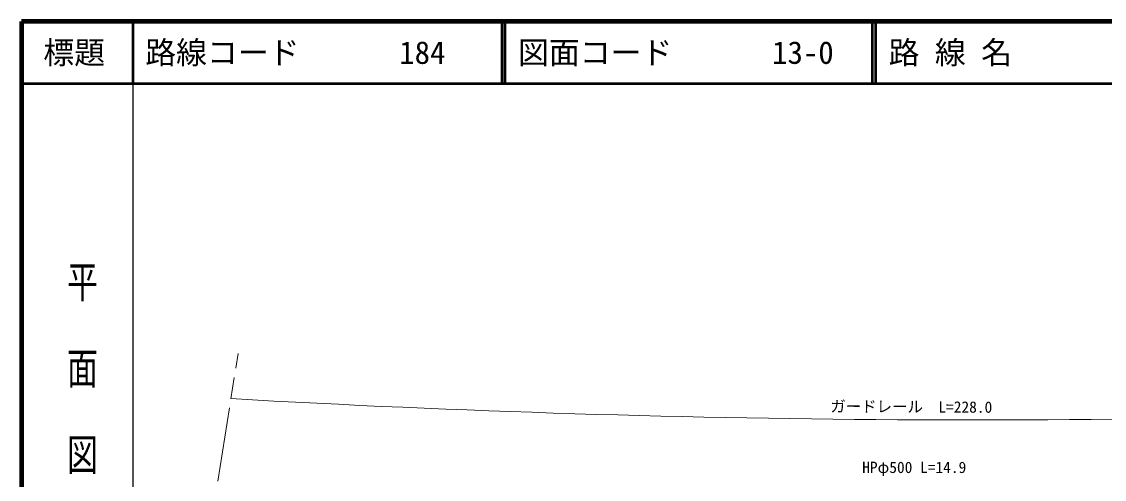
# Model space of a CAD drawing. Units: millimetres at full size, sheet at 1:1000; details may follow other scales. Extents: x 40000 to 680000, y 20000 to 380000.
# Drawn here: x 40000 to 215321, y 305910 to 380000 of the extents above; entities that cross this region are included whole.
import ezdxf
from ezdxf.enums import TextEntityAlignment as Align

# ---------------------------------------------------------------- set-up
doc = ezdxf.new("R2010")
doc.units = ezdxf.units.MM
doc.header["$LTSCALE"] = 1000
doc.linetypes.add('CHAIN', pattern=[18.5, 12, -1.5, 3.5, -1.5])
for name, color, linetype, lineweight in [('M-BMK', 2, 'CHAIN', 13), ('M-STR-HTXT', 7, 'Continuous', 13), ('M-TTL', 2, 'Continuous', 140), ('M-TTL-BAND', 7, 'Continuous', 25), ('M-TTL-LINE', 7, 'Continuous', 50)]:
    doc.layers.add(name, color=color, linetype=linetype, lineweight=lineweight)
doc.layers.add('M-TTL-TXT', color=7, linetype='Continuous')
doc.styles.add('@ＭＳ ゴシック', font='')
doc.styles.add('ＭＳ ゴシック', font='')
doc.styles.get('@ＭＳ ゴシック').set_extended_font_data('@MS Gothic')
doc.styles.get('ＭＳ ゴシック').set_extended_font_data('MS Gothic')

msp = doc.modelspace()

# ---------------------------------------------------------------- linework, layer by layer
at = {"layer": 'M-BMK'}
msp.add_line((68872, 287343), (75041, 326265), dxfattribs=at)
at = {"layer": 'M-STR-HTXT'}
msp.add_arc((194990, 2442716), 2127190, 266.73631, 272.74145, dxfattribs=at)
at = {"layer": 'M-TTL'}
for p, q in [((40000, 380000), (40000, 20000)), ((680000, 380000), (40000, 380000))]:
    msp.add_line(p, q, dxfattribs=at)
at = {"layer": 'M-TTL-BAND'}
msp.add_line((58000, 370000), (58000, 20000), dxfattribs=at)
at = {"layer": 'M-TTL-LINE'}
for p, q in [((58000, 380000), (58000, 370000)), ((117750, 380000), (117750, 370000)), ((118250, 380000), (118250, 370000)), ((177750, 380000), (177750, 370000)), ((178250, 380000), (178250, 370000)), ((40000, 370000), (680000, 370000))]:
    msp.add_line(p, q, dxfattribs=at)

# ---------------------------------------------------------------- texts
at = {"layer": 'M-STR-HTXT', "style": 'ＭＳ ゴシック'}
msp.add_text('ガードレール\u3000L=228.0', height=1833, rotation=359.702, dxfattribs=at).set_placement((184050, 316199), align=Align.BOTTOM_CENTER)
msp.add_text('HPφ500 L=14.9', height=1833, dxfattribs=at).set_placement((176106, 306384), align=Align.BOTTOM_LEFT)
at = {"layer": 'M-TTL-BAND', "style": '@ＭＳ ゴシック', "width": 1.4}
msp.add_text('平  面  図', height=3666, rotation=270, dxfattribs=at).set_placement((49777, 306475), align=Align.MIDDLE_RIGHT)
at = {"layer": 'M-TTL-TXT', "style": 'ＭＳ ゴシック'}
msp.add_text('標題', height=3666, dxfattribs=at).set_placement((48500, 375000), align=Align.MIDDLE_CENTER)
for s, p in [('路線コード', (60000, 375000)), ('図面コード', (120380, 375000)), ('路 線 名', (180380, 375000)), ('184', (101142, 375000)), ('13-0', (161521, 375000))]:
    msp.add_text(s, height=3666, dxfattribs=at).set_placement(p, align=Align.MIDDLE_LEFT)

doc.saveas('drawing.dxf')
